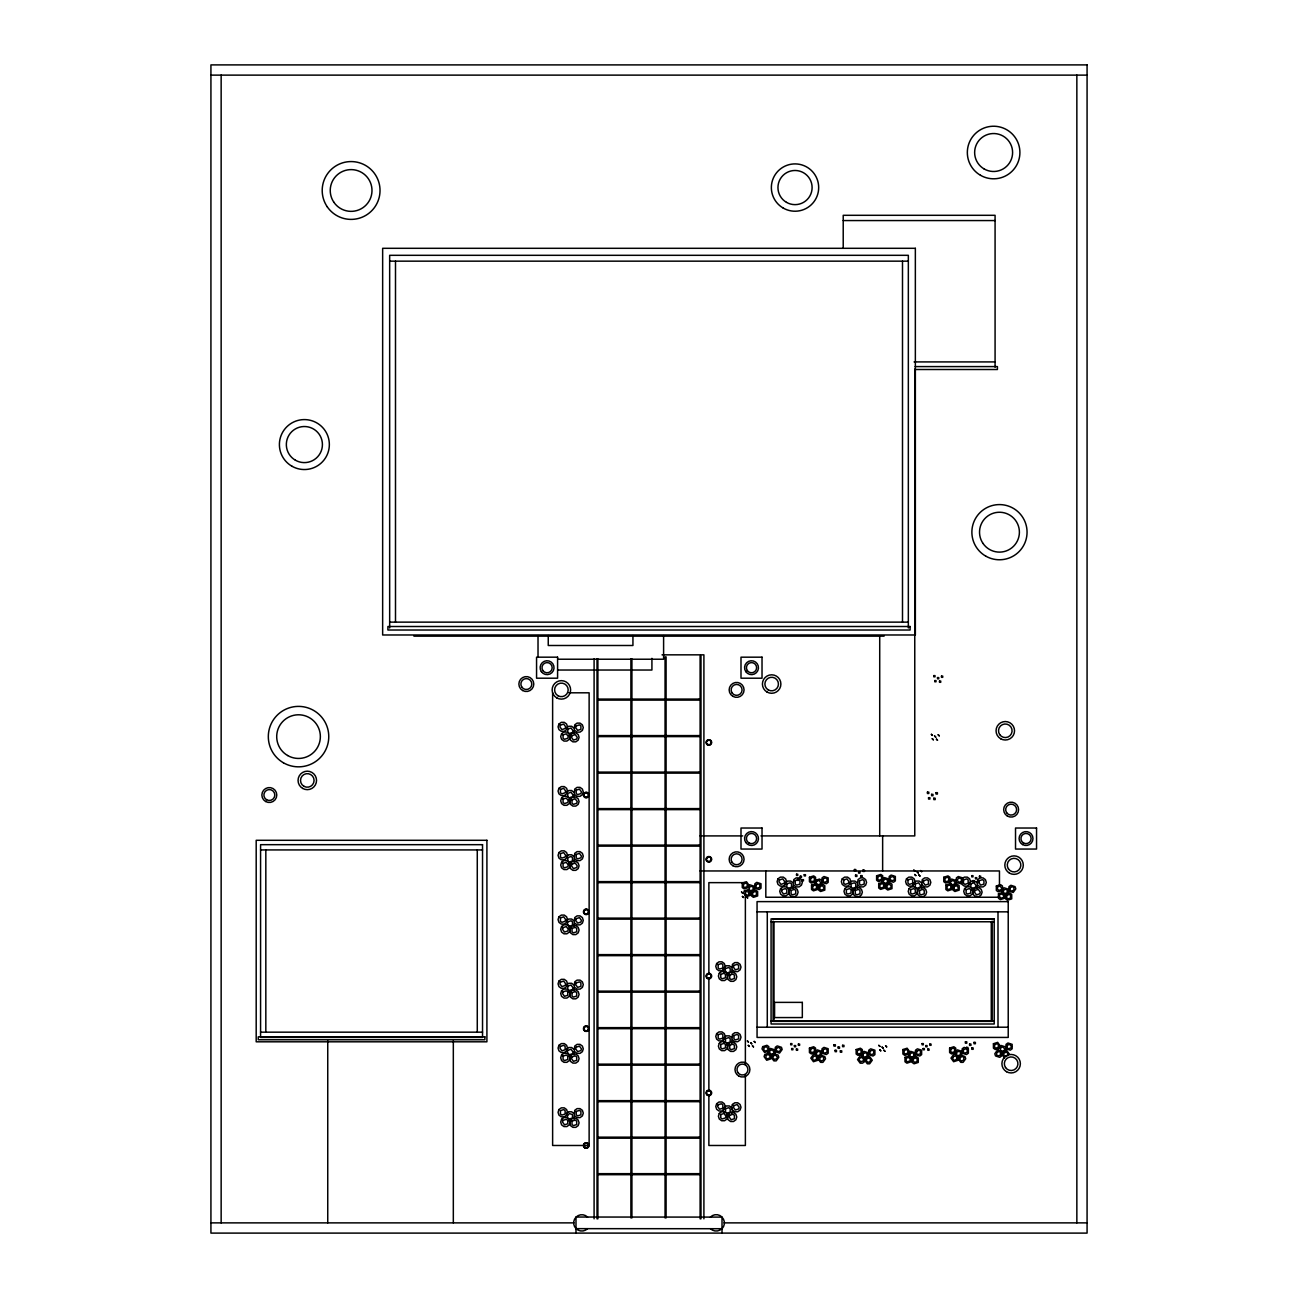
<?xml version="1.0" encoding="UTF-8"?>
<svg xmlns="http://www.w3.org/2000/svg" width="1298" height="1298" viewBox="0 0 1298 1298"><rect width="100%" height="100%" fill="white"/><g stroke="black" fill="none" stroke-linecap="round" stroke-linejoin="round"><path stroke-width="1.5" d="M573.976 733.548L574.722 724.836L577.091 723.116L580.028 723.116L582.38 724.836L583.289 727.626L582.38 730.401L580.028 732.121L577.091 732.121L574.722 730.401M573.976 797.799L574.722 789.087L577.091 787.367L580.028 787.367L582.38 789.087L583.289 791.877L582.38 794.652L580.028 796.372L577.091 796.372L574.722 794.652M573.976 862.05L574.722 853.338L577.091 851.618L580.028 851.618L582.38 853.338L583.289 856.128L582.38 858.903L580.028 860.623L577.091 860.623L574.722 858.903M573.976 926.301L574.722 917.589L577.091 915.869L580.028 915.869L582.38 917.589L583.289 920.379L582.38 923.154L580.028 924.874L577.091 924.874L574.722 923.154M573.976 990.552L574.722 981.84L577.091 980.12L580.028 980.12L582.38 981.84L583.289 984.63L582.38 987.405L580.028 989.125L577.091 989.125L574.722 987.405M573.976 1054.803L574.722 1046.091L577.091 1044.371L580.028 1044.371L582.38 1046.091L583.289 1048.881L582.38 1051.656L580.028 1053.376L577.091 1053.376L574.722 1051.656M573.976 1119.054L574.722 1110.342L577.091 1108.622L580.028 1108.622L582.38 1110.342L583.289 1113.132L582.38 1115.907L580.028 1117.627L577.091 1117.627L574.722 1115.907M754.284 890.704L754.884 883.727L756.783 882.364L761.001 883.727L761.001 888.189L759.119 889.552L754.884 888.189M731.683 973.029L732.429 964.317L734.798 962.597L737.735 962.597L740.087 964.317L740.996 967.107L740.087 969.882L737.735 971.602L734.798 971.602L732.429 969.882M731.683 1043.121L732.429 1034.409L734.798 1032.689L737.735 1032.689L740.087 1034.409L740.996 1037.199L740.087 1039.974L737.735 1041.694L734.798 1041.694L732.429 1039.974M784.446 885.56L785.355 882.786L787.724 881.066L790.644 881.066L793.013 882.786M793.013 888.335L793.759 879.622L796.128 877.902L799.065 877.902L801.418 879.622L802.326 882.413L801.418 885.187L799.065 886.907L796.128 886.907L793.759 885.187M731.683 1113.213L732.591 1110.439L731.683 1107.665L729.314 1105.945L726.393 1105.945L724.024 1107.665L723.116 1110.439L724.024 1113.213M821.456 884.863L822.056 877.886L823.954 876.523L828.173 877.886L828.173 882.348L826.291 883.711L822.056 882.348M767.881 1052.029L770.493 1048.427L774.728 1049.806M774.728 1054.252L775.328 1047.275L777.226 1045.912L781.445 1047.275L782.175 1049.498L779.563 1053.1L775.328 1051.737M857.264 888.335L858.01 879.622L860.379 877.902L863.316 877.902L865.669 879.622L866.577 882.413L865.669 885.187L863.316 886.907L860.379 886.907L858.01 885.187M814.609 1053.489L817.221 1049.887L821.456 1051.266M821.456 1055.712L822.056 1048.735L823.954 1047.372L828.173 1048.735L828.173 1053.197L826.291 1054.56L822.056 1053.197M888.627 883.403L889.227 876.426L891.126 875.063L895.344 876.426L895.344 880.888L893.462 882.251L889.227 880.888M912.948 885.56L913.857 882.786L916.226 881.066L919.146 881.066L921.515 882.786M921.515 888.335L922.261 879.622L924.63 877.902L927.567 877.902L929.92 879.622L930.828 882.413L929.92 885.187L927.567 886.907L924.63 886.907L922.261 885.187M955.799 884.863L956.399 877.886L958.297 876.523L962.516 877.886L962.516 882.348L960.634 883.711L956.399 882.348M968.438 885.56L969.346 882.786L971.715 881.066L974.636 881.066L977.005 882.786M977.005 888.335L977.751 879.622L980.12 877.902L983.057 877.902L985.409 879.622L986.318 882.413L985.409 885.187L983.057 886.907L980.12 886.907L977.751 885.187M954.793 1053.489L957.405 1049.887L961.64 1051.266M961.64 1055.712L962.24 1048.735L964.138 1047.372L968.357 1048.735L968.357 1053.197L966.475 1054.56L962.24 1053.197M998.6 1049.109L1001.212 1045.507L1005.447 1046.886M1005.447 1051.331L1006.047 1044.355L1007.946 1042.992L1012.164 1044.355L1012.164 1048.816L1010.282 1050.179L1006.047 1048.816M1007.621 1055.728L1007.621 1053.003L1006.453 1052.159L1003.873 1053.003L1003.873 1055.728L1006.453 1056.572M566.317 728L568.686 726.28L571.607 726.28L573.976 728M566.317 792.251L568.686 790.531L571.607 790.531L573.976 792.251M566.317 856.502L568.686 854.782L571.607 854.782L573.976 856.502M566.317 920.753L568.686 919.033L571.607 919.033L573.976 920.753M566.317 985.004L568.686 983.284L571.607 983.284L573.976 985.004M748.151 886.258L750.049 884.879L754.284 886.258M566.317 1049.255L568.686 1047.535L571.607 1047.535L573.976 1049.255M849.606 882.786L851.975 881.066L854.895 881.066L857.264 882.786M882.494 878.957L884.392 877.578L888.627 878.957M566.317 1113.506L568.686 1111.786L571.607 1111.786L573.976 1113.506M961.331 881.472L958.751 882.315L957.145 880.109L958.751 877.919L961.331 878.762L961.769 880.109M210.925 75.122L1087.075 75.122M843.213 220.563L995.079 220.563M389.66 261.158L908.34 261.158M914.084 361.915L995.079 361.915M915.139 366.588L997.416 366.588L997.416 369.508L915.139 369.508M389.66 622.131L908.34 622.131M413.9 636.15L884.1 636.15M662.029 654.841L700.109 654.841L700.109 1218.838M558.27 659.222L663.603 659.222L663.603 635.598M557.718 670.028L651.921 670.028L651.921 658.346M568.849 692.808L589.13 692.808L589.13 1145.485L552.624 1145.485L552.624 692.808M568.686 735.268L571.607 735.268M569.254 797.767L572.483 796.729L573.035 795.025L571.039 792.283L567.81 793.321L567.81 796.729M568.686 799.519L571.607 799.519M700.109 835.912L742.699 835.912M760.952 835.912L914.765 835.912L914.765 369.07M260.574 849.93L482.531 849.93M568.686 863.77L571.607 863.77M700.109 870.958L999.46 870.958L999.46 885.106M745.376 882.64L708.87 882.64L708.87 973.63M884.847 883.386L887.426 882.543L887.426 879.817L884.847 878.973L883.24 881.18L883.695 882.543M817.221 886.242L819.557 886.242M852.543 888.303L855.771 887.264L855.771 883.857L854.327 882.818L851.099 883.857L851.099 887.264M851.975 890.055L854.895 890.055M971.715 890.055L974.636 890.055M750.504 890.688L753.083 889.844L753.083 887.118L751.931 886.274L749.352 887.118L749.352 889.844M750.049 892.083L752.386 892.083M1004.133 895.003L1008.368 893.624L1008.968 886.648L1010.866 885.285L1015.085 886.648L1015.815 888.87L1013.203 892.472L1008.968 891.109M999.46 897.243L765.82 897.243L765.82 870.958M757.059 911.845L1008.221 911.845M773.121 919.146L992.159 919.146M771.077 921.775L994.203 921.775M568.686 928.021L571.607 928.021M726.393 974.749L729.314 974.749M568.686 992.272L571.607 992.272M771.077 1021.072L994.203 1021.072M757.059 1027.205L1008.221 1027.205M260.574 1032.17L482.531 1032.17M726.961 1043.089L730.19 1042.051L730.19 1038.643L728.746 1037.605L725.517 1038.643L725.517 1042.051M726.393 1044.841L729.314 1044.841M1001.212 1052.71L1003.549 1052.71M770.493 1055.631L772.829 1055.631M957.859 1055.696L960.439 1054.852L960.439 1052.126L959.287 1051.283L956.707 1052.126L956.707 1054.852M568.686 1056.523L571.607 1056.523M817.221 1057.091L819.557 1057.091M957.405 1057.091L959.741 1057.091M863.949 1058.551L868.184 1057.172L868.784 1050.196L870.682 1048.833L874.901 1050.196L874.901 1054.657L873.019 1056.02L868.784 1054.657M910.677 1058.551L914.912 1057.172L915.512 1050.196L917.41 1048.833L921.629 1050.196L921.629 1054.657L919.747 1056.02L915.512 1054.657M726.393 1114.933L729.314 1114.933M569.254 1119.022L572.483 1117.984L572.483 1114.576L569.254 1113.538L567.258 1116.28L567.81 1117.984M568.686 1120.774L571.607 1120.774M210.925 1222.878L573.959 1222.878M724.041 1222.878L1087.075 1222.878M587.605 1217.102A8.177 8.177 0 0 0 576.052 1217.102A8.177 8.177 0 0 0 576.052 1228.654L722.013 1228.719A8.177 8.177 0 0 0 721.948 1217.102L575.988 1217.037L575.988 1233.1M1008.368 889.179L1004.133 887.8L1002.234 889.179L1002.234 893.624M955.799 880.417L951.564 879.038L949.665 880.417L949.665 884.863M821.456 880.417L819.557 879.038L815.322 880.417L815.322 884.863M1004.571 1057.967L1001.959 1054.365M914.912 1052.727L910.677 1051.348L908.778 1052.727L908.778 1057.172M868.184 1052.727L863.949 1051.348L862.05 1052.727L862.05 1057.172M731.683 967.481L729.314 965.761L726.393 965.761L724.024 967.481L723.116 970.255L724.024 973.029M731.683 1037.573L729.314 1035.853L726.393 1035.853L724.024 1037.573L723.116 1040.347L724.024 1043.121M1009.536 1054.365L1006.907 1050.763L1002.689 1052.143L1001.65 1055.955L999.768 1057.335L995.534 1055.955L994.803 1053.733L997.432 1050.131L1001.65 1051.51L1002.38 1053.733M958.573 1058.113L955.961 1054.511L953.624 1054.511L950.996 1058.113L953.624 1061.715L957.843 1060.336L958.881 1056.523L960.763 1055.144L964.998 1056.523L965.728 1058.746L963.1 1062.348L960.763 1062.348L958.151 1058.746M881.78 881.18L882.494 883.403M865.117 1059.574L862.505 1055.972L860.168 1055.972L857.54 1059.574L860.168 1063.176L862.505 1063.176L864.387 1061.796L865.425 1057.984L869.644 1056.604L872.272 1060.206L869.644 1063.808L867.307 1063.808L864.695 1060.206M818.389 1058.113L815.777 1054.511L813.44 1054.511L810.812 1058.113L813.44 1061.715L817.659 1060.336L818.697 1056.523L820.579 1055.144L824.814 1056.523L825.544 1058.746L822.916 1062.348L820.579 1062.348L817.967 1058.746M771.661 1056.653L769.049 1053.051L764.814 1054.43L764.084 1056.653L766.712 1060.255L770.931 1058.876L771.969 1055.063L773.851 1053.684L778.086 1055.063L778.816 1057.286L776.188 1060.888L773.851 1060.888L771.239 1057.286M1076.853 75.122L1076.853 1222.878M998 911.845L998 1027.205M995.079 367.172L995.079 215.306L843.213 215.306L843.213 247.707M992.159 921.158L992.159 1021.364L773.121 1021.364L773.121 921.158M991.283 921.775L991.283 1021.072M908.34 627.972L908.34 255.317L389.66 255.317L389.66 627.972M902.499 261.158L902.499 622.131M882.64 835.912L882.64 870.958M879.72 635.842L879.72 835.912M773.997 921.775L773.997 1021.072M767.28 911.845L767.28 1027.205M745.376 894.776L745.376 1064.603M745.376 1074.712L745.376 1145.485L708.87 1145.485L708.87 1094.944M722.013 1233.1L722.013 1217.037A8.177 8.177 0 0 0 710.395 1217.102M708.87 977.67L708.87 1090.888M703.905 1218.838L703.905 654.841L700.985 654.841L700.985 1218.838M666.085 1217.946L666.085 656.885L665.063 656.885L665.063 1217.946M632.937 635.566L632.937 645.495L548.243 645.495L548.243 635.566M631.915 658.913L631.915 1217.946M630.893 658.913L630.893 1217.946M597.891 658.881L597.891 1218.838M597.015 658.881L597.015 1218.838M594.095 658.881L594.095 1218.838M538.021 635.598L538.021 657.259M477.275 849.93L477.275 1032.17M453.326 1040.801L453.326 1222.878M395.501 261.158L395.501 622.131M327.745 1040.801L327.745 1222.878M265.83 849.93L265.83 1032.17M221.147 75.122L221.147 1222.878M711.028 741.207A2.482 2.482 0 0 1 711.028 743.705M710.12 744.614A2.482 2.482 0 0 1 706.388 742.456A2.482 2.482 0 0 1 710.12 740.298M710.769 741.353A2.19 2.19 0 0 1 710.769 743.559M709.974 744.354A2.19 2.19 0 0 1 706.972 743.559M706.972 741.353A2.19 2.19 0 0 1 709.974 740.558M711.028 858.027A2.482 2.482 0 0 1 711.028 860.525M710.12 861.434A2.482 2.482 0 0 1 706.388 859.276A2.482 2.482 0 0 1 710.12 857.118M710.769 858.173A2.19 2.19 0 0 1 710.769 860.379M709.974 861.174A2.19 2.19 0 0 1 706.972 860.379M706.972 858.173A2.19 2.19 0 0 1 709.974 857.378M711.028 974.847A2.482 2.482 0 0 1 711.028 977.345M710.12 978.254A2.482 2.482 0 0 1 706.388 976.096A2.482 2.482 0 0 1 710.12 973.938M710.769 974.993A2.19 2.19 0 0 1 710.769 977.199M709.974 977.994A2.19 2.19 0 0 1 706.972 977.199M706.972 974.993A2.19 2.19 0 0 1 709.974 974.198M711.028 1091.667A2.482 2.482 0 0 1 711.028 1094.165M710.12 1095.074A2.482 2.482 0 0 1 706.388 1092.916A2.482 2.482 0 0 1 710.12 1090.758M710.769 1091.813A2.19 2.19 0 0 1 710.769 1094.019M709.974 1094.814A2.19 2.19 0 0 1 706.972 1094.019M706.972 1091.813A2.19 2.19 0 0 1 709.974 1091.018M721.948 1228.654A8.177 8.177 0 0 1 710.395 1228.654M587.605 1228.654A8.177 8.177 0 0 1 576.052 1228.654M558.951 724.057L558.059 726.831L558.951 729.606L561.32 731.326L564.257 731.326L566.609 729.606L567.518 726.831L566.609 724.057L564.257 722.337L561.32 722.337L558.951 724.057M560.444 725.128L559.892 726.831L561.888 729.573L565.133 728.535L565.685 726.831L563.673 724.089L560.444 725.128M561.58 733.776L560.687 736.55L561.58 739.341L563.949 741.061L566.885 741.061L569.238 739.341L570.146 736.55L569.238 733.776L566.885 732.056L563.949 732.056L561.58 733.776M563.072 734.863L563.072 738.254L564.516 739.308L567.761 738.254L568.313 736.55L566.301 733.808L563.072 734.863M567.81 729.07L567.81 732.478L569.254 733.516L572.483 732.478L573.035 730.774L571.039 728.032L567.81 729.07M570.52 734.571L569.627 737.345L570.52 740.12L572.889 741.839L575.809 741.839L578.178 740.12L579.086 737.345L578.178 734.571L575.809 732.851L572.889 732.851L570.52 734.571M572.012 735.641L571.461 737.345L573.456 740.087L576.685 739.049L577.237 737.345L575.241 734.603L572.012 735.641M576.215 725.923L575.663 727.626L577.659 730.368L580.904 729.314L580.904 725.923L579.443 724.868L576.215 725.923M558.951 788.308L558.059 791.082L558.951 793.857L561.32 795.577L564.257 795.577L566.609 793.857L567.518 791.082L566.609 788.308L564.257 786.588L561.32 786.588L558.951 788.308M560.444 789.379L560.444 792.786L561.888 793.824L565.133 792.786L565.685 791.082L563.673 788.34L560.444 789.379M561.58 798.027L560.687 800.801L561.58 803.592L563.949 805.312L566.885 805.312L569.238 803.592L570.146 800.801L569.238 798.027L566.885 796.307L563.949 796.307L561.58 798.027M563.072 799.114L563.072 802.505L564.516 803.559L567.761 802.505L568.313 800.801L566.301 798.059L563.072 799.114M570.52 798.822L569.627 801.596L570.52 804.371L572.889 806.09L575.809 806.09L578.178 804.371L579.086 801.596L578.178 798.822L575.809 797.102L572.889 797.102L570.52 798.822M572.012 799.893L572.012 803.3L573.456 804.338L576.685 803.3L577.237 801.596L575.241 798.854L572.012 799.893M576.215 790.174L576.215 793.565L577.659 794.619L580.904 793.565L581.455 791.877L579.443 789.119L576.215 790.174M558.951 852.559L558.059 855.333L558.951 858.108L561.32 859.828L564.257 859.828L566.609 858.108L567.518 855.333L566.609 852.559L564.257 850.839L561.32 850.839L558.951 852.559M560.444 853.63L560.444 857.037L561.888 858.075L565.133 857.037L565.685 855.333L563.673 852.591L560.444 853.63M561.58 862.278L560.687 865.052L561.58 867.843L563.949 869.563L566.885 869.563L569.238 867.843L570.146 865.052L569.238 862.278L566.885 860.558L563.949 860.558L561.58 862.278M563.072 863.365L563.072 866.756L564.516 867.81L567.761 866.756L568.313 865.052L566.301 862.31L563.072 863.365M567.81 857.572L567.81 860.98L569.254 862.018L572.483 860.98L572.483 857.572L571.039 856.534L567.81 857.572M570.52 863.073L569.627 865.847L570.52 868.622L572.889 870.341L575.809 870.341L578.178 868.622L579.086 865.847L578.178 863.073L575.809 861.353L572.889 861.353L570.52 863.073M572.012 864.144L571.461 865.847L573.456 868.589L576.685 867.551L577.237 865.847L575.241 863.105L572.012 864.144M576.215 854.425L576.215 857.816L577.659 858.87L580.904 857.816L581.455 856.128L579.443 853.37L576.215 854.425M558.951 916.81L558.059 919.584L558.951 922.359L561.32 924.079L564.257 924.079L566.609 922.359L567.518 919.584L566.609 916.81L564.257 915.09L561.32 915.09L558.951 916.81M560.444 917.881L560.444 921.288L561.888 922.326L565.133 921.288L565.685 919.584L563.673 916.842L560.444 917.881M561.58 926.529L560.687 929.303L561.58 932.094L563.949 933.814L566.885 933.814L569.238 932.094L570.146 929.303L569.238 926.529L566.885 924.809L563.949 924.809L561.58 926.529M563.072 927.616L562.521 929.303L564.516 932.061L567.761 931.007L568.313 929.303L566.301 926.561L563.072 927.616M567.81 921.823L567.258 923.527L569.254 926.269L572.483 925.231L572.483 921.823L571.039 920.785L567.81 921.823M570.52 927.324L569.627 930.098L570.52 932.873L572.889 934.592L575.809 934.592L578.178 932.873L579.086 930.098L578.178 927.324L575.809 925.604L572.889 925.604L570.52 927.324M572.012 928.395L572.012 931.802L573.456 932.84L576.685 931.802L576.685 928.395L575.241 927.356L572.012 928.395M576.215 918.676L575.663 920.379L577.659 923.121L580.904 922.067L581.455 920.379L579.443 917.621L576.215 918.676M558.951 981.061L558.059 983.835L558.951 986.61L561.32 988.33L564.257 988.33L566.609 986.61L567.518 983.835L566.609 981.061L564.257 979.341L561.32 979.341L558.951 981.061M560.444 982.132L559.892 983.835L561.888 986.577L565.133 985.539L565.685 983.835L563.673 981.093L560.444 982.132M561.58 990.78L560.687 993.554L561.58 996.345L563.949 998.065L566.885 998.065L569.238 996.345L570.146 993.554L569.238 990.78L566.885 989.06L563.949 989.06L561.58 990.78M563.072 991.867L562.521 993.554L564.516 996.312L567.761 995.258L567.761 991.867L566.301 990.812L563.072 991.867M567.81 986.074L567.81 989.482L569.254 990.52L572.483 989.482L573.035 987.778L571.039 985.036L567.81 986.074M570.52 991.575L569.627 994.349L570.52 997.124L572.889 998.843L575.809 998.843L578.178 997.124L579.086 994.349L578.178 991.575L575.809 989.855L572.889 989.855L570.52 991.575M572.012 992.645L572.012 996.053L573.456 997.091L576.685 996.053L576.685 992.645L575.241 991.607L572.012 992.645M576.215 982.927L575.663 984.63L577.659 987.372L580.904 986.318L580.904 982.927L579.443 981.872L576.215 982.927M558.951 1045.312L558.059 1048.086L558.951 1050.861L561.32 1052.581L564.257 1052.581L566.609 1050.861L567.518 1048.086L566.609 1045.312L564.257 1043.592L561.32 1043.592L558.951 1045.312M560.444 1046.383L559.892 1048.086L561.888 1050.828L565.133 1049.79L565.133 1046.383L563.673 1045.344L560.444 1046.383M561.58 1055.031L560.687 1057.805L561.58 1060.596L563.949 1062.316L566.885 1062.316L569.238 1060.596L570.146 1057.805L569.238 1055.031L566.885 1053.311L563.949 1053.311L561.58 1055.031M563.072 1056.118L563.072 1059.509L564.516 1060.563L567.761 1059.509L567.761 1056.118L566.301 1055.063L563.072 1056.118M567.81 1050.325L567.258 1052.029L569.254 1054.771L572.483 1053.733L573.035 1052.029L571.039 1049.287L567.81 1050.325M570.52 1055.826L569.627 1058.6L570.52 1061.375L572.889 1063.094L575.809 1063.094L578.178 1061.375L579.086 1058.6L578.178 1055.826L575.809 1054.106L572.889 1054.106L570.52 1055.826M572.012 1056.897L571.461 1058.6L573.456 1061.342L576.685 1060.304L576.685 1056.897L575.241 1055.858L572.012 1056.897M576.215 1047.178L575.663 1048.881L577.659 1051.623L580.904 1050.569L581.455 1048.881L579.443 1046.123L576.215 1047.178M558.951 1109.563L558.059 1112.337L558.951 1115.112L561.32 1116.832L564.257 1116.832L566.609 1115.112L567.518 1112.337L566.609 1109.563L564.257 1107.843L561.32 1107.843L558.951 1109.563M560.444 1110.634L560.444 1114.041L561.888 1115.079L565.133 1114.041L565.133 1110.634L563.673 1109.595L560.444 1110.634M561.58 1119.282L560.687 1122.056L561.58 1124.847L563.949 1126.567L566.885 1126.567L569.238 1124.847L570.146 1122.056L569.238 1119.282L566.885 1117.562L563.949 1117.562L561.58 1119.282M563.072 1120.369L562.521 1122.056L564.516 1124.814L567.761 1123.76L567.761 1120.369L566.301 1119.314L563.072 1120.369M570.52 1120.077L569.627 1122.851L570.52 1125.626L572.889 1127.345L575.809 1127.345L578.178 1125.626L579.086 1122.851L578.178 1120.077L575.809 1118.357L572.889 1118.357L570.52 1120.077M572.012 1121.148L572.012 1124.555L573.456 1125.593L576.685 1124.555L576.685 1121.148L575.241 1120.109L572.012 1121.148M576.215 1111.429L576.215 1114.82L577.659 1115.874L580.904 1114.82L580.904 1111.429L579.443 1110.374L576.215 1111.429M742.261 883.094L742.261 887.556L744.16 888.919L748.394 887.556L749.108 885.333L746.496 881.731L742.261 883.094M716.658 963.538L715.766 966.312L716.658 969.087L719.027 970.807L721.964 970.807L724.316 969.087L725.225 966.312L724.316 963.538L721.964 961.818L719.027 961.818L716.658 963.538M743.462 883.97L743.462 886.68L744.614 887.524L747.194 886.68L747.194 883.97L746.042 883.127L743.462 883.97M718.151 964.609L718.151 968.016L719.595 969.054L722.84 968.016L722.84 964.609L721.38 963.57L718.151 964.609M744.371 890.882L743.64 893.105L746.269 896.707L750.487 895.328L750.487 890.882L748.605 889.503L744.371 890.882M745.555 891.742L745.555 894.468L746.723 895.312L749.303 894.468L749.303 891.742L748.151 890.915L745.555 891.742M719.287 973.257L718.394 976.031L719.287 978.822L721.656 980.542L724.592 980.542L726.945 978.822L727.854 976.031L726.945 973.257L724.592 971.537L721.656 971.537L719.287 973.257M720.779 974.344L720.779 977.735L722.223 978.789L725.468 977.735L725.468 974.344L724.008 973.289L720.779 974.344M725.517 968.551L724.965 970.255L726.961 972.997L730.19 971.959L730.19 968.551L728.746 967.513L725.517 968.551M751.526 891.515L751.526 895.961L753.408 897.34L757.643 895.961L757.643 891.515L755.744 890.136L751.526 891.515M752.71 892.375L752.71 895.101L753.862 895.945L756.458 895.101L756.458 892.375L755.29 891.531L752.71 892.375M756.069 884.603L756.069 887.313L757.237 888.156L759.817 887.313L759.817 884.603L758.665 883.76L756.069 884.603M728.227 974.052L727.334 976.826L728.227 979.601L730.596 981.32L733.516 981.32L735.885 979.601L736.793 976.826L735.885 974.052L733.516 972.332L730.596 972.332L728.227 974.052M729.719 975.123L729.719 978.53L731.163 979.568L734.392 978.53L734.392 975.123L732.948 974.084L729.719 975.123M733.922 965.404L733.37 967.107L735.366 969.849L738.611 968.795L738.611 965.404L737.15 964.349L733.922 965.404M716.658 1033.63L715.766 1036.404L716.658 1039.179L719.027 1040.899L721.964 1040.899L724.316 1039.179L725.225 1036.404L724.316 1033.63L721.964 1031.91L719.027 1031.91L716.658 1033.63M718.151 1034.701L718.151 1038.108L719.595 1039.146L722.84 1038.108L722.84 1034.701L721.38 1033.662L718.151 1034.701M719.287 1043.349L718.394 1046.123L719.287 1048.914L721.656 1050.634L724.592 1050.634L726.945 1048.914L727.854 1046.123L726.945 1043.349L724.592 1041.629L721.656 1041.629L719.287 1043.349M720.779 1044.436L720.779 1047.827L722.223 1048.881L725.468 1047.827L725.468 1044.436L724.008 1043.381L720.779 1044.436M777.989 878.843L777.096 881.618L777.989 884.392L780.358 886.112L783.294 886.112L785.647 884.392L786.556 881.618L785.647 878.843L783.294 877.124L780.358 877.124L777.989 878.843M779.481 879.914L778.93 881.618L780.925 884.36L784.17 883.321L784.722 881.618L782.71 878.876L779.481 879.914M728.227 1044.144L727.334 1046.918L728.227 1049.693L730.596 1051.412L733.516 1051.412L735.885 1049.693L736.793 1046.918L735.885 1044.144L733.516 1042.424L730.596 1042.424L728.227 1044.144M729.719 1045.215L729.719 1048.622L731.163 1049.66L734.392 1048.622L734.392 1045.215L732.948 1044.176L729.719 1045.215M780.617 888.562L779.725 891.337L780.617 894.127L782.986 895.847L785.923 895.847L788.275 894.127L789.184 891.337L788.275 888.562L785.923 886.842L782.986 886.842L780.617 888.562M733.922 1035.496L733.922 1038.887L735.366 1039.941L738.611 1038.887L738.611 1035.496L737.15 1034.441L733.922 1035.496M782.11 889.649L781.558 891.337L783.554 894.095L786.799 893.04L786.799 889.649L785.339 888.595L782.11 889.649M786.848 883.857L786.848 887.264L788.292 888.303L791.52 887.264L791.52 883.857L790.076 882.818L786.848 883.857M716.658 1103.722L715.766 1106.496L716.658 1109.271L719.027 1110.991L721.964 1110.991L724.316 1109.271L725.225 1106.496L724.316 1103.722L721.964 1102.002L719.027 1102.002L716.658 1103.722M718.151 1104.793L717.599 1106.496L719.595 1109.238L722.84 1108.2L722.84 1104.793L721.38 1103.754L718.151 1104.793M789.557 889.357L788.665 892.132L789.557 894.906L791.926 896.626L794.847 896.626L797.215 894.906L798.124 892.132L797.215 889.357L794.847 887.637L791.926 887.637L789.557 889.357M791.05 890.428L791.05 893.835L792.494 894.874L795.723 893.835L795.723 890.428L794.279 889.39L791.05 890.428M719.287 1113.441L718.394 1116.215L719.287 1119.006L721.656 1120.726L724.592 1120.726L726.945 1119.006L727.854 1116.215L726.945 1113.441L724.592 1111.721L721.656 1111.721L719.287 1113.441M795.252 880.709L795.252 884.1L796.696 885.155L799.941 884.1L799.941 880.709L798.481 879.655L795.252 880.709M720.779 1114.528L720.779 1117.919L722.223 1118.973L725.468 1117.919L726.02 1116.215L724.008 1113.473L720.779 1114.528M725.517 1108.735L725.517 1112.143L726.961 1113.181L730.19 1112.143L730.19 1108.735L728.746 1107.697L725.517 1108.735M728.227 1114.236L727.334 1117.01L728.227 1119.785L730.596 1121.504L733.516 1121.504L735.885 1119.785L736.793 1117.01L735.885 1114.236L733.516 1112.516L730.596 1112.516L728.227 1114.236M732.429 1104.501L731.537 1107.291L732.429 1110.066L734.798 1111.786L737.735 1111.786L740.087 1110.066L740.996 1107.291L740.087 1104.501L737.735 1102.781L734.798 1102.781L732.429 1104.501M729.719 1115.306L729.168 1117.01L731.163 1119.752L734.392 1118.714L734.392 1115.306L732.948 1114.268L729.719 1115.306M733.922 1105.588L733.37 1107.291L735.366 1110.033L738.611 1108.979L739.162 1107.291L737.15 1104.533L733.922 1105.588M809.433 877.253L809.433 881.715L811.331 883.078L815.566 881.715L815.566 877.253L813.668 875.89L809.433 877.253M810.633 878.129L810.633 880.839L811.785 881.683L814.365 880.839L814.365 878.129L813.213 877.286L810.633 878.129M811.542 885.041L811.542 889.487L813.44 890.866L817.659 889.487L817.659 885.041L815.777 883.662L811.542 885.041M812.726 885.901L812.726 888.627L813.895 889.471L816.474 888.627L816.474 885.901L815.322 885.074L812.726 885.901M762.705 1046.642L761.991 1048.881L764.603 1052.467L768.838 1051.104L768.838 1046.642L766.94 1045.279L762.705 1046.642M816.523 881.277L816.069 882.64L817.675 884.847L820.255 884.003L820.709 882.64L819.103 880.433L816.523 881.277M763.905 1047.518L763.905 1050.228L765.057 1051.072L767.637 1050.228L768.091 1048.881L766.485 1046.675L763.905 1047.518M818.697 885.674L818.697 890.12L820.579 891.499L824.814 890.12L824.814 885.674L822.916 884.295L818.697 885.674M819.882 886.534L819.882 889.26L821.034 890.104L823.63 889.26L824.068 887.897L822.461 885.69L819.882 886.534M765.998 1055.29L765.998 1058.016L767.167 1058.86L769.746 1058.016L770.185 1056.653L768.594 1054.463L765.998 1055.29M823.24 878.762L823.24 881.472L824.408 882.315L826.988 881.472L826.988 878.762L825.836 877.919L823.24 878.762M769.795 1050.666L769.341 1052.029L770.947 1054.236L773.527 1053.392L773.981 1052.029L772.375 1049.822L769.795 1050.666M773.154 1055.923L772.716 1057.286L774.306 1059.493L776.902 1058.649L777.34 1057.286L775.733 1055.079L773.154 1055.923M776.512 1048.151L776.074 1049.498L777.68 1051.705L780.26 1050.861L780.698 1049.498L779.108 1047.308L776.512 1048.151M842.24 878.843L841.347 881.618L842.24 884.392L844.609 886.112L847.545 886.112L849.898 884.392L850.807 881.618L849.898 878.843L847.545 877.124L844.609 877.124L842.24 878.843M843.732 879.914L843.732 883.321L845.176 884.36L848.421 883.321L848.973 881.618L846.961 878.876L843.732 879.914M844.868 888.562L843.976 891.337L844.868 894.127L847.237 895.847L850.174 895.847L852.526 894.127L853.435 891.337L852.526 888.562L850.174 886.842L847.237 886.842L844.868 888.562M846.361 889.649L846.361 893.04L847.805 894.095L851.05 893.04L851.05 889.649L849.59 888.595L846.361 889.649M853.808 889.357L852.916 892.132L853.808 894.906L856.177 896.626L859.098 896.626L861.466 894.906L862.375 892.132L861.466 889.357L859.098 887.637L856.177 887.637L853.808 889.357M855.301 890.428L855.301 893.835L856.745 894.874L859.974 893.835L859.974 890.428L858.53 889.39L855.301 890.428M859.503 880.709L859.503 884.1L860.947 885.155L864.192 884.1L864.192 880.709L862.732 879.655L859.503 880.709M809.433 1048.103L809.433 1052.564L811.331 1053.927L815.566 1052.564L815.566 1048.103L813.668 1046.74L809.433 1048.103M810.633 1048.979L810.633 1051.688L811.785 1052.532L814.365 1051.688L814.365 1048.979L813.213 1048.135L810.633 1048.979M812.726 1056.75L812.726 1059.476L813.895 1060.32L816.474 1059.476L816.474 1056.75L815.322 1055.923L812.726 1056.75M816.523 1052.126L816.523 1054.852L817.675 1055.696L820.255 1054.852L820.255 1052.126L819.103 1051.283L816.523 1052.126M876.604 875.793L876.604 880.255L878.503 881.618L882.737 880.255L882.737 875.793L880.839 874.43L876.604 875.793M877.805 876.669L877.805 879.379L878.957 880.222L881.537 879.379L881.537 876.669L880.385 875.825L877.805 876.669M819.882 1057.383L819.882 1060.109L821.034 1060.953L823.63 1060.109L823.63 1057.383L822.461 1056.54L819.882 1057.383M823.24 1049.611L823.24 1052.321L824.408 1053.165L826.988 1052.321L826.988 1049.611L825.836 1048.768L823.24 1049.611M878.714 883.581L878.714 888.027L880.612 889.406L884.83 888.027L884.83 883.581L882.948 882.202L878.714 883.581M879.898 884.441L879.898 887.167L881.066 888.01L883.646 887.167L883.646 884.441L882.494 883.614L879.898 884.441M885.869 884.214L885.869 888.659L887.751 890.039L891.986 888.659L891.986 884.214L890.087 882.835L885.869 884.214M887.053 885.074L887.053 887.8L888.205 888.643L890.801 887.8L891.239 886.437L889.633 884.23L887.053 885.074M890.412 877.302L889.974 878.649L891.58 880.855L894.16 880.012L894.598 878.649L893.008 876.458L890.412 877.302M906.491 878.843L905.598 881.618L906.491 884.392L908.86 886.112L911.796 886.112L914.149 884.392L915.058 881.618L914.149 878.843L911.796 877.124L908.86 877.124L906.491 878.843M907.983 879.914L907.983 883.321L909.427 884.36L912.672 883.321L912.672 879.914L911.212 878.876L907.983 879.914M856.161 1049.563L856.161 1054.025L858.059 1055.388L862.294 1054.025L862.294 1049.563L860.396 1048.2L856.161 1049.563M909.119 888.562L908.227 891.337L909.119 894.127L911.488 895.847L914.425 895.847L916.777 894.127L917.686 891.337L916.777 888.562L914.425 886.842L911.488 886.842L909.119 888.562M857.361 1050.439L857.361 1053.149L858.513 1053.992L861.093 1053.149L861.093 1050.439L859.941 1049.595L857.361 1050.439M910.612 889.649L910.612 893.04L912.056 894.095L915.301 893.04L915.301 889.649L913.841 888.595L910.612 889.649M915.35 883.857L915.35 887.264L916.794 888.303L920.022 887.264L920.574 885.56L918.578 882.818L915.35 883.857M859.454 1058.211L859.016 1059.574L860.623 1061.78L863.202 1060.937L863.641 1059.574L862.05 1057.383L859.454 1058.211M863.251 1053.587L863.251 1056.312L864.403 1057.156L866.983 1056.312L866.983 1053.587L865.831 1052.743L863.251 1053.587M918.059 889.357L917.167 892.132L918.059 894.906L920.428 896.626L923.349 896.626L925.717 894.906L926.626 892.132L925.717 889.357L923.349 887.637L920.428 887.637L918.059 889.357M919.552 890.428L919.552 893.835L920.996 894.874L924.225 893.835L924.225 890.428L922.781 889.39L919.552 890.428M923.754 880.709L923.202 882.413L925.198 885.155L928.443 884.1L928.443 880.709L926.983 879.655L923.754 880.709M866.61 1058.844L866.172 1060.206L867.762 1062.413L870.358 1061.569L870.358 1058.844L869.189 1058L866.61 1058.844M869.968 1051.072L869.968 1053.781L871.136 1054.625L873.716 1053.781L873.716 1051.072L872.564 1050.228L869.968 1051.072M943.776 877.253L943.776 881.715L945.674 883.078L949.909 881.715L949.909 877.253L948.011 875.89L943.776 877.253M944.976 878.129L944.976 880.839L946.128 881.683L948.708 880.839L948.708 878.129L947.556 877.286L944.976 878.129M945.885 885.041L945.885 889.487L947.783 890.866L952.002 889.487L952.002 885.041L950.12 883.662L945.885 885.041M947.069 885.901L947.069 888.627L948.238 889.471L950.817 888.627L950.817 885.901L949.665 885.074L947.069 885.901M950.866 881.277L950.412 882.64L952.018 884.847L954.598 884.003L955.052 882.64L953.446 880.433L950.866 881.277M953.04 885.674L953.04 890.12L954.922 891.499L959.157 890.12L959.157 885.674L957.259 884.295L953.04 885.674M954.225 886.534L954.225 889.26L955.377 890.104L957.973 889.26L958.411 887.897L956.804 885.69L954.225 886.534M902.889 1049.563L902.889 1054.025L904.787 1055.388L909.022 1054.025L909.736 1051.802L907.124 1048.2L902.889 1049.563M904.089 1050.439L904.089 1053.149L905.241 1053.992L907.821 1053.149L907.821 1050.439L906.669 1049.595L904.089 1050.439M961.98 878.843L961.088 881.618L961.98 884.392L964.349 886.112L967.286 886.112L969.638 884.392L970.547 881.618L969.638 878.843L967.286 877.124L964.349 877.124L961.98 878.843M904.998 1057.351L904.998 1061.796L906.896 1063.176L911.115 1061.796L911.115 1057.351L909.233 1055.972L904.998 1057.351M963.473 879.914L963.473 883.321L964.917 884.36L968.162 883.321L968.162 879.914L966.702 878.876L963.473 879.914M906.182 1058.211L906.182 1060.937L907.351 1061.78L909.93 1060.937L910.369 1059.574L908.778 1057.383L906.182 1058.211M909.979 1053.587L909.979 1056.312L911.131 1057.156L913.711 1056.312L913.711 1053.587L912.559 1052.743L909.979 1053.587M964.609 888.562L963.716 891.337L964.609 894.127L966.978 895.847L969.914 895.847L972.267 894.127L973.175 891.337L972.267 888.562L969.914 886.842L966.978 886.842L964.609 888.562M966.101 889.649L966.101 893.04L967.545 894.095L970.79 893.04L970.79 889.649L969.33 888.595L966.101 889.649M912.153 1057.984L912.153 1062.429L914.035 1063.808L918.27 1062.429L918.27 1057.984L916.372 1056.604L912.153 1057.984M913.338 1058.844L912.9 1060.206L914.49 1062.413L917.086 1061.569L917.086 1058.844L915.917 1058L913.338 1058.844M970.839 883.857L970.839 887.264L972.283 888.303L975.512 887.264L976.064 885.56L974.068 882.818L970.839 883.857M916.696 1051.072L916.696 1053.781L917.864 1054.625L920.444 1053.781L920.444 1051.072L919.292 1050.228L916.696 1051.072M973.549 889.357L972.656 892.132L973.549 894.906L975.918 896.626L978.838 896.626L981.207 894.906L982.115 892.132L981.207 889.357L978.838 887.637L975.918 887.637L973.549 889.357M975.041 890.428L974.49 892.132L976.485 894.874L979.714 893.835L980.266 892.132L978.27 889.39L975.041 890.428M979.244 880.709L978.692 882.413L980.688 885.155L983.933 884.1L983.933 880.709L982.472 879.655L979.244 880.709M996.345 886.015L996.345 890.477L998.243 891.84L1002.478 890.477L1002.478 886.015L1000.58 884.652L996.345 886.015M997.545 886.891L997.107 888.254L998.697 890.444L1001.277 889.601L1001.731 888.254L1000.125 886.047L997.545 886.891M998.454 893.803L998.454 898.248L1000.352 899.628L1004.571 898.248L1004.571 893.803L1002.689 892.424L998.454 893.803M949.617 1048.103L949.617 1052.564L951.515 1053.927L955.75 1052.564L955.75 1048.103L953.852 1046.74L949.617 1048.103M999.638 894.663L999.2 896.026L1000.807 898.232L1003.386 897.389L1003.825 896.026L1002.234 893.835L999.638 894.663M950.817 1048.979L950.817 1051.688L951.969 1052.532L954.549 1051.688L954.549 1048.979L953.397 1048.135L950.817 1048.979M1003.435 890.039L1003.435 892.764L1004.587 893.608L1007.167 892.764L1007.167 890.039L1006.015 889.195L1003.435 890.039M952.91 1056.75L952.91 1059.476L954.079 1060.32L956.658 1059.476L956.658 1056.75L955.506 1055.923L952.91 1056.75M1005.609 894.436L1005.609 898.881L1007.491 900.26L1011.726 898.881L1011.726 894.436L1009.828 893.056L1005.609 894.436M1006.794 895.295L1006.794 898.021L1007.946 898.865L1010.542 898.021L1010.542 895.295L1009.373 894.452L1006.794 895.295M1010.152 887.524L1010.152 890.233L1011.32 891.077L1013.9 890.233L1013.9 887.524L1012.748 886.68L1010.152 887.524M960.066 1057.383L960.066 1060.109L961.218 1060.953L963.814 1060.109L963.814 1057.383L962.645 1056.54L960.066 1057.383M963.424 1049.611L963.424 1052.321L964.592 1053.165L967.172 1052.321L967.172 1049.611L966.02 1048.768L963.424 1049.611M993.424 1043.722L993.424 1048.184L995.323 1049.547L999.557 1048.184L1000.271 1045.961L997.659 1042.359L993.424 1043.722M994.625 1044.598L994.625 1047.308L995.777 1048.151L998.357 1047.308L998.357 1044.598L997.205 1043.754L994.625 1044.598M996.718 1052.37L996.718 1055.096L997.886 1055.939L1000.466 1055.096L1000.466 1052.37L999.314 1051.542L996.718 1052.37M1000.515 1047.746L1000.515 1050.471L1001.667 1051.315L1004.246 1050.471L1004.701 1049.109L1003.094 1046.902L1000.515 1047.746M1007.232 1045.231L1007.232 1047.94L1008.4 1048.784L1010.98 1047.94L1011.418 1046.577L1009.828 1044.387L1007.232 1045.231M741.547 892.034L742.634 893.105L741.547 892.034M742.424 896.415L743.511 897.486L742.424 896.415M744.841 893.787L745.912 894.857L744.841 893.787M746.593 896.853L747.664 897.924L746.593 896.853M748.346 892.472L749.417 893.543L748.346 892.472M796.534 874.203L796.534 875.42L797.751 875.42L797.751 874.203L796.534 874.203M797.524 879.168L797.524 880.385L798.757 880.385L798.757 879.168L797.524 879.168M800.249 876.182L800.249 877.416L801.483 877.416L801.483 876.182L800.249 876.182M802.245 879.655L802.245 880.888L803.462 880.888L803.462 879.655L802.245 879.655M804.225 874.69L804.225 875.923L805.458 875.923L805.458 874.69L804.225 874.69M747.388 1040.98L748.475 1042.051L747.388 1040.98M748.265 1045.361L749.352 1046.431L748.265 1045.361M750.682 1042.732L751.753 1043.803L750.682 1042.732M752.434 1045.799L753.505 1046.869L752.434 1045.799M754.187 1041.418L755.258 1042.489L754.187 1041.418M933.797 675.609L933.797 676.826L935.014 676.826L935.014 675.609L933.797 675.609M854.425 869.514L854.425 870.893L855.804 870.893L855.804 869.514L854.425 869.514M934.787 680.574L934.787 681.791L936.02 681.791L936.02 680.574L934.787 680.574M855.544 875.063L855.544 876.442L856.907 876.442L856.907 875.063L855.544 875.063M937.513 677.588L937.513 678.822L938.746 678.822L938.746 677.588L937.513 677.588M858.595 871.737L858.595 873.1L859.957 873.1L859.957 871.737L858.595 871.737M939.509 681.061L939.509 682.294L940.726 682.294L940.726 681.061L939.509 681.061M941.488 676.096L941.488 677.329L942.721 677.329L942.721 676.096L941.488 676.096M790.693 1043.592L790.693 1044.809L791.91 1044.809L791.91 1043.592L790.693 1043.592M860.801 875.615L860.801 876.994L862.18 876.994L862.18 875.615L860.801 875.615M863.024 870.066L863.024 871.445L864.403 871.445L864.403 870.066L863.024 870.066M791.683 1048.557L791.683 1049.774L792.916 1049.774L792.916 1048.557L791.683 1048.557M794.408 1045.571L794.408 1046.805L795.642 1046.805L795.642 1045.571L794.408 1045.571M796.404 1049.044L796.404 1050.277L797.621 1050.277L797.621 1049.044L796.404 1049.044M798.384 1044.079L798.384 1045.312L799.617 1045.312L799.617 1044.079L798.384 1044.079M931.38 734.327L932.467 735.398L931.38 734.327M932.256 738.708L933.343 739.779L932.256 738.708M934.674 736.08L935.744 737.15L934.674 736.08M938.178 734.765L939.249 735.836L938.178 734.765M936.426 739.146L937.497 740.217L936.426 739.146M927.437 792.121L927.437 793.5L928.816 793.5L928.816 792.121L927.437 792.121M928.557 797.67L928.557 799.049L929.92 799.049L929.92 797.67L928.557 797.67M931.607 794.344L931.607 795.706L932.97 795.706L932.97 794.344L931.607 794.344M933.814 798.221L933.814 799.6L935.193 799.6L935.193 798.221L933.814 798.221M936.036 792.672L936.036 794.052L937.416 794.052L937.416 792.672L936.036 792.672M833.981 1044.744L833.981 1046.123L835.36 1046.123L835.36 1044.744L833.981 1044.744M835.101 1050.293L835.101 1051.672L836.464 1051.672L836.464 1050.293L835.101 1050.293M838.151 1046.967L838.151 1048.33L839.514 1048.33L839.514 1046.967L838.151 1046.967M913.857 870.131L914.944 871.201L913.857 870.131M842.58 1045.296L842.58 1046.675L843.96 1046.675L843.96 1045.296L842.58 1045.296M840.358 1050.845L840.358 1052.224L841.737 1052.224L841.737 1050.845L840.358 1050.845M914.733 874.511L915.82 875.582L914.733 874.511M917.151 871.883L918.221 872.954L917.151 871.883M918.903 874.949L919.974 876.02L918.903 874.949M920.655 870.569L921.726 871.639L920.655 870.569M878.811 1045.361L879.898 1046.431L878.811 1045.361M879.687 1049.741L880.774 1050.812L879.687 1049.741M882.105 1047.113L883.175 1048.184L882.105 1047.113M883.857 1050.179L884.928 1051.25L883.857 1050.179M885.609 1045.799L886.68 1046.869L885.609 1045.799M971.764 875.663L971.764 876.88L972.981 876.88L972.981 875.663L971.764 875.663M972.754 880.628L972.754 881.845L973.987 881.845L973.987 880.628L972.754 880.628M975.479 877.643L975.479 878.876L976.713 878.876L976.713 877.643L975.479 877.643M977.475 881.115L977.475 882.348L978.692 882.348L978.692 881.115L977.475 881.115M979.455 876.15L979.455 877.383L980.688 877.383L980.688 876.15L979.455 876.15M922.115 1043.592L922.115 1044.809L923.332 1044.809L923.332 1043.592L922.115 1043.592M923.105 1048.557L923.105 1049.774L924.338 1049.774L924.338 1048.557L923.105 1048.557M925.831 1045.571L925.831 1046.805L927.064 1046.805L927.064 1045.571L925.831 1045.571M927.827 1049.044L927.827 1050.277L929.044 1050.277L929.044 1049.044L927.827 1049.044M929.806 1044.079L929.806 1045.312L931.039 1045.312L931.039 1044.079L929.806 1044.079M965.404 1041.823L965.404 1043.203L966.783 1043.203L966.783 1041.823L965.404 1041.823M966.523 1047.372L966.523 1048.752L967.886 1048.752L967.886 1047.372L966.523 1047.372M969.574 1044.046L969.574 1045.409L970.936 1045.409L970.936 1044.046L969.574 1044.046M971.78 1047.924L971.78 1049.303L973.159 1049.303L973.159 1047.924L971.78 1047.924M974.003 1042.375L974.003 1043.754L975.382 1043.754L975.382 1042.375L974.003 1042.375M1087.075 64.9L210.925 64.9L210.925 1233.1L1087.075 1233.1L1087.075 64.9M915.35 248.307L382.65 248.307L382.65 634.982L915.35 634.982L915.35 248.307M910.093 626.512L387.907 626.512L387.907 630.017L910.093 630.017L910.093 626.512M557.588 657.177L536.561 657.177L536.561 678.205L557.588 678.205L557.588 657.177M762.023 657.177L740.996 657.177L740.996 678.205L762.023 678.205L762.023 657.177M699.233 699.087L598.767 699.087L598.767 700.109L699.233 700.109L699.233 699.087M699.233 735.593L598.767 735.593L598.767 736.615L699.233 736.615L699.233 735.593M699.233 772.099L598.767 772.099L598.767 773.121L699.233 773.121L699.233 772.099M699.233 808.605L598.767 808.605L598.767 809.628L699.233 809.628L699.233 808.605M762.023 828.027L740.996 828.027L740.996 849.054L762.023 849.054L762.023 828.027M1036.55 828.027L1015.523 828.027L1015.523 849.054L1036.55 849.054L1036.55 828.027M486.912 840.293L256.193 840.293L256.193 1041.807L486.912 1041.807L486.912 840.293M482.531 844.674L260.574 844.674L260.574 1037.427L482.531 1037.427L482.531 844.674M699.233 845.112L598.767 845.112L598.767 846.134L699.233 846.134L699.233 845.112M699.233 881.618L598.767 881.618L598.767 882.64L699.233 882.64L699.233 881.618M1008.221 901.623L757.059 901.623L757.059 1037.427L1008.221 1037.427L1008.221 901.623M699.233 918.124L598.767 918.124L598.767 919.146L699.233 919.146L699.233 918.124M994.203 918.854L771.077 918.854L771.077 1023.992L994.203 1023.992L994.203 918.854M699.233 954.63L598.767 954.63L598.767 955.653L699.233 955.653L699.233 954.63M699.233 991.137L598.767 991.137L598.767 992.159L699.233 992.159L699.233 991.137M802.326 1002.38L774.582 1002.38L774.582 1017.567L802.326 1017.567L802.326 1002.38M699.233 1027.643L598.767 1027.643L598.767 1028.665L699.233 1028.665L699.233 1027.643M484.868 1036.842L258.237 1036.842L258.237 1039.763L484.868 1039.763L484.868 1036.842M699.233 1064.149L598.767 1064.149L598.767 1065.171L699.233 1065.171L699.233 1064.149M699.233 1100.655L598.767 1100.655L598.767 1101.678L699.233 1101.678L699.233 1100.655M699.233 1137.162L598.767 1137.162L598.767 1138.184L699.233 1138.184L699.233 1137.162M699.233 1173.668L598.767 1173.668L598.767 1174.69L699.233 1174.69L699.233 1173.668M1023.489 842.97A5.111 5.111 0 0 0 1031.147 838.54A5.111 5.111 0 0 0 1023.489 834.111A5.111 5.111 0 0 0 1023.489 842.97M1022.564 844.56A6.944 6.944 0 0 0 1032.981 838.54A6.944 6.944 0 0 0 1022.564 832.521A6.944 6.944 0 0 0 1022.564 844.56M748.962 842.97A5.111 5.111 0 0 0 756.62 838.54A5.111 5.111 0 0 0 748.962 834.111A5.111 5.111 0 0 0 748.962 842.97M745.766 842.451A6.944 6.944 0 0 0 757.772 841.558A6.944 6.944 0 0 0 750.99 831.612A6.944 6.944 0 0 0 745.766 842.451M747.291 670.563A5.111 5.111 0 0 0 756.117 669.914A5.111 5.111 0 0 0 751.12 662.597A5.111 5.111 0 0 0 747.291 670.563M745.766 671.601A6.944 6.944 0 0 0 757.772 670.709A6.944 6.944 0 0 0 750.99 660.763A6.944 6.944 0 0 0 745.766 671.601M542.856 670.563A5.111 5.111 0 0 0 551.682 669.914A5.111 5.111 0 0 0 546.685 662.597A5.111 5.111 0 0 0 542.856 670.563M541.331 671.601A6.944 6.944 0 0 0 553.337 670.709A6.944 6.944 0 0 0 546.555 660.763A6.944 6.944 0 0 0 541.331 671.601M707.475 744.857A2.774 2.774 0 0 0 711.645 742.456A2.774 2.774 0 0 0 707.475 740.055A2.774 2.774 0 0 0 707.475 744.857M584.814 797.426A2.774 2.774 0 0 0 588.984 795.025A2.774 2.774 0 0 0 584.814 792.624A2.774 2.774 0 0 0 584.814 797.426M584.96 797.183A2.482 2.482 0 0 0 588.692 795.025A2.482 2.482 0 0 0 584.96 792.867A2.482 2.482 0 0 0 584.96 797.183M585.106 796.923A2.19 2.19 0 0 0 588.4 795.025A2.19 2.19 0 0 0 585.106 793.127A2.19 2.19 0 0 0 585.106 796.923M706.469 860.671A2.774 2.774 0 0 0 711.272 860.671A2.774 2.774 0 0 0 708.87 856.502A2.774 2.774 0 0 0 706.469 860.671M584.814 914.246A2.774 2.774 0 0 0 588.984 911.845A2.774 2.774 0 0 0 584.814 909.444A2.774 2.774 0 0 0 584.814 914.246M584.96 914.003A2.482 2.482 0 0 0 588.692 911.845A2.482 2.482 0 0 0 584.96 909.687A2.482 2.482 0 0 0 584.96 914.003M585.106 913.743A2.19 2.19 0 0 0 588.4 911.845A2.19 2.19 0 0 0 585.106 909.947A2.19 2.19 0 0 0 585.106 913.743M707.475 978.497A2.774 2.774 0 0 0 711.645 976.096A2.774 2.774 0 0 0 707.475 973.695A2.774 2.774 0 0 0 707.475 978.497M584.814 1031.066A2.774 2.774 0 0 0 588.984 1028.665A2.774 2.774 0 0 0 584.814 1026.264A2.774 2.774 0 0 0 584.814 1031.066M584.96 1030.823A2.482 2.482 0 0 0 588.692 1028.665A2.482 2.482 0 0 0 584.96 1026.507A2.482 2.482 0 0 0 584.96 1030.823M585.106 1030.563A2.19 2.19 0 0 0 588.4 1028.665A2.19 2.19 0 0 0 585.106 1026.767A2.19 2.19 0 0 0 585.106 1030.563M707.475 1095.317A2.774 2.774 0 0 0 711.645 1092.916A2.774 2.774 0 0 0 707.475 1090.515A2.774 2.774 0 0 0 707.475 1095.317M584.814 1147.886A2.774 2.774 0 0 0 588.984 1145.485A2.774 2.774 0 0 0 584.814 1143.084A2.774 2.774 0 0 0 584.814 1147.886M584.96 1147.643A2.482 2.482 0 0 0 588.692 1145.485A2.482 2.482 0 0 0 584.96 1143.327A2.482 2.482 0 0 0 584.96 1147.643M585.106 1147.383A2.19 2.19 0 0 0 588.4 1145.485A2.19 2.19 0 0 0 585.106 1143.587A2.19 2.19 0 0 0 585.106 1147.383M1008.449 868.946A6.782 6.782 0 0 0 1020.179 868.07A6.782 6.782 0 0 0 1013.56 858.351A6.782 6.782 0 0 0 1008.449 868.946M1009.438 873.116A9.232 9.232 0 0 0 1023.295 865.117A9.232 9.232 0 0 0 1009.438 857.118A9.232 9.232 0 0 0 1009.438 873.116M732.088 862.359A5.484 5.484 0 0 0 741.547 861.645A5.484 5.484 0 0 0 736.209 853.808A5.484 5.484 0 0 0 732.088 862.359M732.883 865.734A7.447 7.447 0 0 0 744.062 859.276A7.447 7.447 0 0 0 732.883 852.818A7.447 7.447 0 0 0 732.883 865.734M1005.528 1067.54A6.782 6.782 0 0 0 1017.259 1066.664A6.782 6.782 0 0 0 1010.639 1056.945A6.782 6.782 0 0 0 1005.528 1067.54M1006.518 1071.71A9.232 9.232 0 0 0 1020.374 1063.711A9.232 9.232 0 0 0 1006.518 1055.712A9.232 9.232 0 0 0 1006.518 1071.71M737.929 1072.635A5.484 5.484 0 0 0 747.388 1071.921A5.484 5.484 0 0 0 742.05 1064.084A5.484 5.484 0 0 0 737.929 1072.635M738.724 1076.01A7.447 7.447 0 0 0 749.903 1069.552A7.447 7.447 0 0 0 738.724 1063.094A7.447 7.447 0 0 0 738.724 1076.01M999.687 734.603A6.782 6.782 0 0 0 1011.418 733.727A6.782 6.782 0 0 0 1004.798 724.008A6.782 6.782 0 0 0 999.687 734.603M1000.677 738.773A9.232 9.232 0 0 0 1014.533 730.774A9.232 9.232 0 0 0 1000.677 722.775A9.232 9.232 0 0 0 1000.677 738.773M1006.615 812.71A5.484 5.484 0 0 0 1016.074 811.996A5.484 5.484 0 0 0 1010.736 804.16A5.484 5.484 0 0 0 1006.615 812.71M1007.41 816.085A7.447 7.447 0 0 0 1018.589 809.628A7.447 7.447 0 0 0 1007.41 803.17A7.447 7.447 0 0 0 1007.41 816.085M303.91 786.296A6.782 6.782 0 0 0 314.084 780.423A6.782 6.782 0 0 0 303.91 774.549A6.782 6.782 0 0 0 303.91 786.296M302.677 788.421A9.232 9.232 0 0 0 316.534 780.423A9.232 9.232 0 0 0 302.677 772.424A9.232 9.232 0 0 0 302.677 788.421M266.593 799.763A5.484 5.484 0 0 0 274.819 795.025A5.484 5.484 0 0 0 266.593 790.287A5.484 5.484 0 0 0 266.593 799.763M265.603 801.483A7.447 7.447 0 0 0 276.782 795.025A7.447 7.447 0 0 0 265.603 788.567A7.447 7.447 0 0 0 265.603 801.483M768.27 689.919A6.782 6.782 0 0 0 778.443 684.046A6.782 6.782 0 0 0 768.27 678.173A6.782 6.782 0 0 0 768.27 689.919M767.037 692.045A9.232 9.232 0 0 0 780.893 684.046A9.232 9.232 0 0 0 767.037 676.047A9.232 9.232 0 0 0 767.037 692.045M732.088 692.97A5.484 5.484 0 0 0 741.547 692.256A5.484 5.484 0 0 0 736.209 684.419A5.484 5.484 0 0 0 732.088 692.97M732.883 696.345A7.447 7.447 0 0 0 744.062 689.887A7.447 7.447 0 0 0 732.883 683.429A7.447 7.447 0 0 0 732.883 696.345M557.994 695.76A6.798 6.782 0 0 0 568.183 689.887A6.798 6.782 0 0 0 557.994 684.014A6.798 6.782 0 0 0 557.994 695.76M556.761 697.886A9.232 9.232 0 0 0 570.617 689.887A9.232 9.232 0 0 0 556.761 681.888A9.232 9.232 0 0 0 556.761 697.886M521.812 687.129A5.484 5.484 0 0 0 531.271 686.415A5.484 5.484 0 0 0 525.933 678.578A5.484 5.484 0 0 0 521.812 687.129M522.607 690.504A7.447 7.447 0 0 0 533.786 684.046A7.447 7.447 0 0 0 522.607 677.588A7.447 7.447 0 0 0 522.607 690.504M786.491 202.358A17.085 17.085 0 0 0 812.11 187.561A17.085 17.085 0 0 0 786.491 172.764A17.085 17.085 0 0 0 786.491 202.358M783.197 208.053A23.656 23.656 0 0 0 818.681 187.561A23.656 23.656 0 0 0 783.197 167.069A23.656 23.656 0 0 0 783.197 208.053M295.36 460.19A18.042 18.042 0 0 0 322.423 444.565A18.042 18.042 0 0 0 295.36 428.94A18.042 18.042 0 0 0 295.36 460.19M291.888 466.193A24.97 24.97 0 0 0 329.351 444.565A24.97 24.97 0 0 0 291.888 422.937A24.97 24.97 0 0 0 291.888 466.193M982.992 543.408A19.924 19.924 0 0 0 1017.421 540.828A19.924 19.924 0 0 0 997.967 512.304A19.924 19.924 0 0 0 982.992 543.408M985.669 556.079A27.599 27.599 0 0 0 1027.059 532.18A27.599 27.599 0 0 0 985.669 508.281A27.599 27.599 0 0 0 985.669 556.079M984.127 168.951A18.983 18.983 0 0 0 1012.602 152.515A18.983 18.983 0 0 0 984.127 136.079A18.983 18.983 0 0 0 984.127 168.951M980.477 175.279A26.285 26.285 0 0 0 1019.904 152.515A26.285 26.285 0 0 0 980.477 129.751A26.285 26.285 0 0 0 980.477 175.279M333.862 202.245A20.882 20.882 0 0 0 369.93 199.535A20.882 20.882 0 0 0 349.551 169.665A20.882 20.882 0 0 0 333.862 202.245M327.226 206.771A28.913 28.913 0 0 0 377.166 203.023A28.913 28.913 0 0 0 348.951 161.65A28.913 28.913 0 0 0 327.226 206.771M287.621 755.517A21.823 21.823 0 0 0 320.363 736.615A21.823 21.823 0 0 0 287.621 717.713A21.823 21.823 0 0 0 287.621 755.517M283.418 762.786A30.227 30.227 0 0 0 328.767 736.615A30.227 30.227 0 0 0 283.418 710.444A30.227 30.227 0 0 0 283.418 762.786"/></g></svg>
